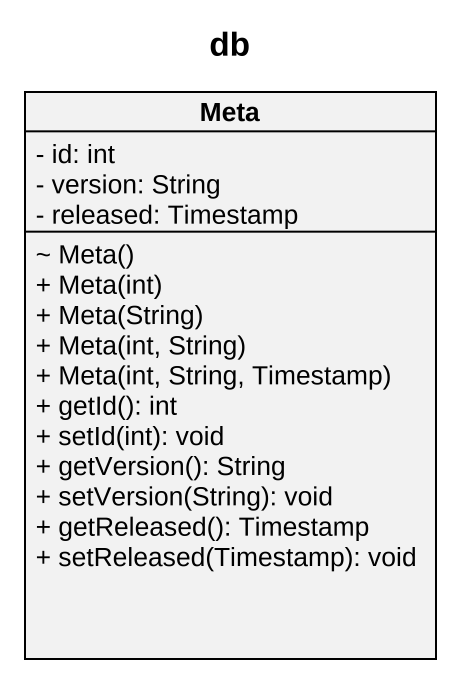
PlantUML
@startuml
title db
hide circle
hide empty members
skinparam classAttributeIconSize 0
class Meta {
  - id: int
  - version: String
  - released: Timestamp
  ~ Meta()
  + Meta(int)
  + Meta(String)
  + Meta(int, String)
  + Meta(int, String, Timestamp)
  + getId(): int
  + setId(int): void
  + getVersion(): String
  + setVersion(String): void
  + getReleased(): Timestamp
  + setReleased(Timestamp): void
}
@enduml
